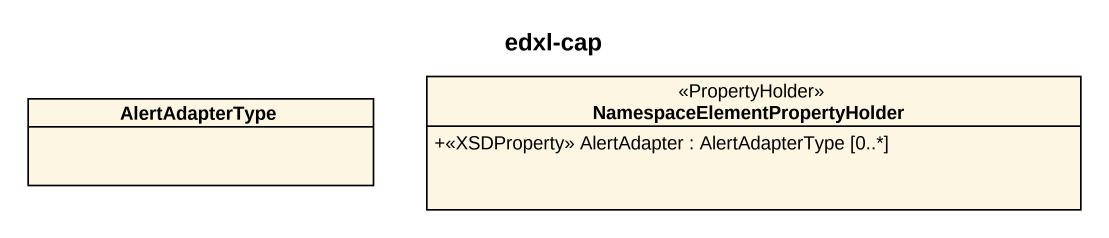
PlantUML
@startuml
title edxl-cap
hide circle
hide empty members
skinparam classAttributeIconSize 0
class AlertAdapterType
class "NamespaceElementPropertyHolder" as NamespaceElementPropertyHold <<PropertyHolder>> {
  +<<XSDProperty>> AlertAdapter : AlertAdapterType [0..*]
}
@enduml
